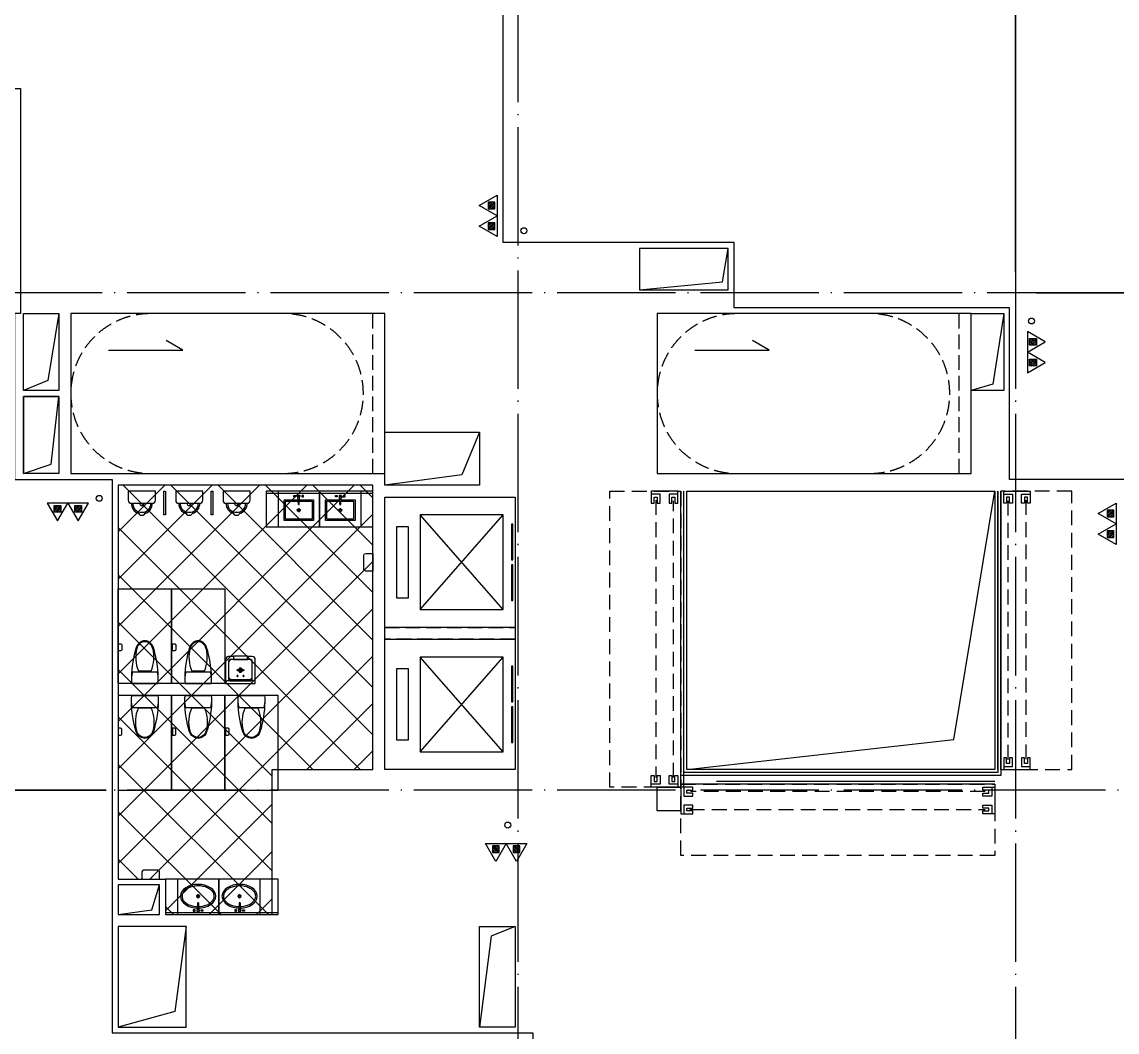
# Model space of a CAD drawing. Extents: x -292644 to 830497, y -12918 to 491457.
# Drawn here: x 120182 to 138672, y 131515 to 148577 of the extents above; entities that cross this region are included whole.
import ezdxf
from ezdxf.xclip import XClip

# ---------------------------------------------------------------- set-up
doc = ezdxf.new("R2010")
doc.units = 0
doc.header["$LTSCALE"] = 1000
doc.header["$MEASUREMENT"] = 0
for name, pattern in [('104-10 轴网$0$DOTE', [2.4200000000000004, 2, -0.2, 0.02, -0.2]), ('X-104 8#10#平面_t3$0$109-34 轴网$0$L1$0$$AUDIT_BAD_LTYPE1', [0]), ('X-104 8#10#平面_t3$0$CACHE', [0.375, 0.25, -0.125]), ('X-104 8#10#平面_t3$0$DASH', [0.35, 0.25, -0.1]), ('三跑梯-奇数F$0$DASH', [0.35, 0.25, -0.1])]:
    doc.linetypes.add(name, pattern=pattern)
doc.layers.get('0').update_dxf_attribs({"linetype": 'CONTINUOUS'})
for name, color, linetype in [('104-10 轴网$0$A_AXIS-轴线', 36, '104-10 轴网$0$DOTE'), ('X-104 8#10#平面_t3$0$A-E_栏杆', 232, 'CONTINUOUS'), ('X-104 8#10#平面_t3$0$A-E_楼梯', 171, 'CONTINUOUS'), ('X-104 8#10#平面_t3$0$A-E_电梯', 171, 'CONTINUOUS'), ('X-104 8#10#平面_t3$0$A-FC', 242, 'X-104 8#10#平面_t3$0$CACHE'), ('X-104 8#10#平面_t3$0$A-I_卫-洁具', 241, 'CONTINUOUS'), ('X-104 8#10#平面_t3$0$A-O_分水线', 127, 'CONTINUOUS'), ('X-104 8#10#平面_t3$0$A-SUR_看线', 231, 'CONTINUOUS'), ('X-104 8#10#平面_t3$0$A-TECH_结构', 21, 'CONTINUOUS'), ('X-104 8#10#平面_t3$0$水-消火栓', 41, 'CONTINUOUS')]:
    doc.layers.add(name, color=color, linetype=linetype)
doc.layers.add('X-104 8#10#平面_t3$0$000套内', color=226, linetype='CONTINUOUS', lineweight=30, plot=False)
doc.layers.add('X-104 8#10#平面_t3$0$04-不打印_辅助线', color=165, linetype='CONTINUOUS', plot=False)
doc.layers.add('三跑梯-奇数F$0$04-不打印_辅助线', color=165, linetype='CONTINUOUS', plot=False)
doc.layers.get('X-104 8#10#平面_t3$0$A-O_分水线').off()

# ---------------------------------------------------------------- blocks, each defined once
blk = doc.blocks.new('104-10 轴网')
at = {"layer": '104-10 轴网$0$A_AXIS-轴线', "linetype": '104-10 轴网$0$DOTE'}
for p, q in [((137229.5977508624, 40099.99999999987), (137229.5977508621, -6500.000000000186)), ((145629.5977508624, 40099.99999999987), (145629.5977508621, -6500.000000000186)), ((168929.5977508623, 25199.99999999987), (113929.5977508621, 25199.99999999982)), ((168929.5977508623, 16799.99999999987), (113929.5977508621, 16799.99999999982))]:
    blk.add_line(p, q, dxfattribs=at)
blk = doc.blocks.new('X-104 8#10#平面_t3$0$meae')
for p, q in [((-215.039999999979, 0), (-243.7679999999818, 0)), ((-210, 5.039999999979045), (-210, 32.76000000000931)), ((-176.7359999999753, 0), (-204.9599999999627, 0)), ((-99.54815868195146, 8), (21.68149024352897, 14.3899337600451)), ((-99.54815868195146, -7.999999999941792), (-99.54815868195146, 8)), ((21.68149024352897, -14.3899337601033), (21.68149024352897, 14.3899337600451)), ((-210, -32.25599999999395), (-210, -5.039999999979045)), ((-99.54815868195146, -8.000000000058208), (21.68149024352897, -14.3899337601033))]:
    blk.add_line(p, q)
at = {"const_width": 0.8399999999999999}
blk.add_lwpolyline([(-209.5800000000163, -0.1400000000139698, -0.9999999999999999), (-210.4199999999837, -0.1400000000139698, -0.9999999999999999)], format="xyb", close=True, dxfattribs=at)
for points in [[(17.19145484233741, 81.35012003820157), (40, 81.35012003820157), (39.99999999994179, 51.35012003820157), (17.1914548422792, 51.35012003820157)], [(21.68149024352897, 21.35012003820157), (40, 21.35012003820157), (40, -21.35012003820157), (21.68149024352897, -21.35012003820157)], [(17.19145484233741, -81.35012003820157), (40, -81.35012003820157), (39.99999999994179, -51.35012003820157), (17.1914548422792, -51.35012003820157)]]:
    blk.add_lwpolyline(points, close=True)
blk.add_circle((-210, 0), 25.2)
blk.add_ellipse((-210, 0), major_axis=(0, -296.8388870928175), ratio=0.6737661697857759)
at = {"color": 8}
blk.add_open_spline([(-210, -271.838887092832), (-201.6286662275088, -271.838887092832), (-193.2556980797672, -270.8834744876949), (-176.5567826171755, -267.0318226981908), (-168.2292954665609, -264.1331208487391), (-151.7464247078751, -256.3412992825033), (-143.592075161112, -251.4461166422116), (-127.6688291439204, -239.6628589069005), (-119.9016611408442, -232.7743547918508), (-105.0053654383519, -217.100718463771), (-97.87740360945463, -208.3160983382841), (-84.50442564953119, -189.0367220979533), (-78.25994529254967, -178.5426552897552), (-66.86596525227651, -156.1005802754662), (-61.71665413689334, -144.1531549534993), (-52.68240508378949, -119.1104159536771), (-48.79751711455174, -106.0155586157343), (-42.41598126577446, -79.01830609660828), (-39.91934085072717, -65.11628590768669), (-36.39207964838715, -36.86706837144447), (-35.3614577781409, -22.5202054088586), (-34.79793056182098, 6.244822261855006), (-35.26502483320655, 20.66266644134885), (-37.68259151588427, 49.19399507466005), (-39.63306519814068, 63.30715293157846), (-44.95700291811954, 90.86129060061648), (-48.33046480413759, 104.3019146881416), (-56.39392556494568, 130.1611448710319), (-61.0838973345235, 142.5793309712317), (-71.62818411248736, 166.0733063118532), (-77.48238030000357, 177.1485642623738), (-90.15903716551838, 197.6798496269621), (-96.98112566315103, 207.1352148510632), (-111.3602107425686, 224.2113378457143), (-118.9163064261083, 231.8314545630128), (-134.510733252624, 245.1036245926516), (-142.547481424408, 250.7556368449004), (-158.868371842138, 260.0530890176306), (-167.1509793659789, 263.6999722997425), (-183.7976203592261, 269.0257272459567), (-192.162095878215, 270.7072330619558), (-208.8995512870024, 272.153067119536), (-217.2755150526064, 271.9185741905239), (-234.0031495776493, 269.526916392555), (-242.3573442720808, 267.3679324407713), (-258.9526960913208, 261.0731867576833), (-267.1936322519905, 256.9349128940958), (-283.3781850557425, 246.65468100406), (-291.3201072766096, 240.5117016318836), (-306.6623222918133, 226.2813428560039), (-314.0611830068519, 218.1942343084957), (-328.0653621423407, 200.2301868745126), (-334.6699371464783, 190.353927289194), (-346.859358667396, 169.044026111078), (-352.4439172392595, 157.6110181525), (-362.4072642970132, 133.476927122334), (-366.7859668953461, 120.7763437553076), (-374.1964356524404, 94.43610308453208), (-377.2281845823745, 80.79684587812517), (-381.8495765395346, 52.93462008907227), (-383.4392193020904, 38.71199739631265), (-385.1273327118251, 10.0537408667733), (-385.225804392132, -4.381569712015335), (-383.9285565786413, -33.08909023553133), (-382.5328362500295, -47.36097819061251), (-378.2902226594742, -75.36972922243876), (-375.4433290168527, -89.10625087702647), (-368.3874579074909, -115.6863969620317), (-364.1784936326439, -128.529630749661), (-354.5335200406262, -152.9902308470919), (-349.097582319926, -164.6071133053629), (-337.1786070214584, -186.3198765731067), (-330.6958189697471, -196.415140855941), (-316.9037533847149, -214.843760280055), (-309.5951420506462, -223.1764269854757), (-294.4000191528467, -237.9131964488188), (-286.5148495539906, -244.3169298697612), (-270.41386736813, -255.1213227973203), (-262.1997869724291, -259.5227866767091), (-245.6385630253353, -266.3373192788567), (-237.2919559226721, -268.7527736420161), (-222.6272707111784, -271.2949484957498), (-216.3134306632564, -271.838887092832), (-210, -271.838887092832)], degree=3, knots=[0, 0, 0, 0, 0.1541728099079682, 0.1541728099079682, 0.3083456198159364, 0.3083456198159364, 0.4625184297239047, 0.4625184297239047, 0.6166912396318729, 0.6166912396318729, 0.7708640495398411, 0.7708640495398411, 0.9250368594478093, 0.9250368594478093, 1.079209669355778, 1.079209669355778, 1.233382479263746, 1.233382479263746, 1.387555289171714, 1.387555289171714, 1.541728099079682, 1.541728099079682, 1.69590090898765, 1.69590090898765, 1.850073718895619, 1.850073718895619, 2.004246528803587, 2.004246528803587, 2.158419338711555, 2.158419338711555, 2.312592148619523, 2.312592148619523, 2.466764958527492, 2.466764958527492, 2.62093776843546, 2.62093776843546, 2.775110578343428, 2.775110578343428, 2.929283388251396, 2.929283388251396, 3.083456198159364, 3.083456198159364, 3.237629008067333, 3.237629008067333, 3.391801817975301, 3.391801817975301, 3.545974627883269, 3.545974627883269, 3.700147437791237, 3.700147437791237, 3.854320247699206, 3.854320247699206, 4.008493057607174, 4.008493057607174, 4.162665867515142, 4.162665867515142, 4.31683867742311, 4.31683867742311, 4.471011487331078, 4.471011487331078, 4.625184297239047, 4.625184297239047, 4.779357107147015, 4.779357107147015, 4.933529917054983, 4.933529917054983, 5.087702726962951, 5.087702726962951, 5.24187553687092, 5.24187553687092, 5.396048346778888, 5.396048346778888, 5.550221156686856, 5.550221156686856, 5.704393966594824, 5.704393966594824, 5.858566776502792, 5.858566776502792, 6.012739586410761, 6.012739586410761, 6.166912396318729, 6.166912396318729, 6.283185307179586, 6.283185307179586, 6.283185307179586, 6.283185307179586], dxfattribs=at)
at = {"layer": 'X-104 8#10#平面_t3$0$04-不打印_辅助线'}
blk.add_lwpolyline([(-499.9999999998836, -349.9999999999418), (-499.9999999998836, 350.0000000000582), (100.0000000001164, 350.0000000000582), (100.0000000001164, -349.9999999999418)], close=True, dxfattribs=at)
blk = doc.blocks.new('X-104 8#10#平面_t3$0$A-toilet-F2$0$A-toilet-F3$0$$plan$00000388')
for p, q in [((-202.5, -209.53125), (-202.5, 209.53125)), ((0, -220.78125), (0, 220.78125)), ((-211.7636100000016, 107.6506163835302), (-211.7636100000016, -107.6506388835276))]:
    blk.add_line(p, q)
blk.add_lwpolyline([(-202.4999999999999, -209.5312499999999), (-151.5815775000015, -220.9312574999972), (-102.2263650000007, -226.3893074999992), (-50.17650749999908, -226.3893074999992), (8.526512829121202e-14, -220.7812499999999)])
for centre, radius, start, end in [((-70.50223739520334, -1596.893304158019), 1822.905267548176, 91.22236801686525, 107.2477400730136), ((-76.17188249999913, -236.25), 463.3354349999999, 97.73994600000086, 105.8219819999994), ((-76.17188249999913, -236.25), 463.3354349999999, 80.5376779999934, 97.73994600000086), ((-595.175017904075, 0), 128.7061108459815, 159.5476091936029, 200.4523908063857), ((-562.4982811024126, -12.18639293920603), 163.5812782416205, 107.2477400730136, 159.5476091936029), ((-580.3665348804823, -1.124999869261956e-05), 128.7061108459815, 136.8542646013629, 223.1457353986371), ((-555.5449209055997, -23.26485846064998), 162.7261878014058, 104.7785650587778, 136.8542646013629), ((-443.4417002224786, -448.2021481943076), 602.2018211347165, 67.37374387746667, 104.7785650587778), ((-562.4982811024126, 12.18639293920603), 163.5812782416205, 200.4523908063857, 252.7522599269864), ((-555.5449209055997, 23.26483596065259), 162.7261878014058, 223.1457353986371, 255.2214349412222), ((-70.50223739520334, 1596.893304158019), 1822.905267548176, 252.7522599269864, 268.7776319831348), ((-443.4417002224786, 448.2021256943101), 602.2018211347165, 255.2214349412222, 292.6262561225334)]:
    blk.add_arc(centre, radius, start, end)
blk = doc.blocks.new('X-104 8#10#平面_t3$0$hgfasg')
at = {"layer": 'X-104 8#10#平面_t3$0$04-不打印_辅助线'}
blk.add_lwpolyline([(-450, 1599.999999999709), (450, 1599.999999999651), (450, -3.492459654808044e-10), (-450, -2.91038304567337e-10)], close=True, dxfattribs=at)
at = {"rotation": 270}
blk.add_blockref('X-104 8#10#平面_t3$0$A-toilet-F2$0$A-toilet-F3$0$$plan$00000388', (0, 0), dxfattribs=at)
blk = doc.blocks.new('X-104 8#10#平面_t3$0$hgfd')
at = {"color": 8}
for p, q in [((-38.49999971458601, 228.000000048185), (38.50000028541399, 227.9999999518077)), ((3.335953806526959e-07, 266.5000000000036), (2.372253220528364e-07, 189.5000000000036))]:
    blk.add_line(p, q, dxfattribs=at)
for points in [[(250, -3.504792402964085e-07), (-249.9999999999927, 3.504792402964085e-07), (-249.9999994917889, 406.0000003504792, -0.4142135623732199), (-199.9999994292011, 456.0000002878987), (-119.9999994292084, 456.0000001877597), (-119.9999994166865, 466.000000187767), (120.0000005833208, 465.9999998122548), (120.0000005708062, 455.9999998122548), (200.000000570777, 455.9999997121158, -0.414213562372991), (250.0000005081893, 405.9999996495353)], [(175.000000062566, 49.99999974339516), (-174.9999999374049, 50.00000025659756, -0.4142135623730927), (-199.9999999061183, 75.00000028789145), (-199.9999995230974, 381.0000002878987, -0.414213562373095), (-174.9999994917962, 406.0000002565976), (175.0000005082111, 405.9999997434024, -0.4142135623731322), (200.0000004769245, 380.9999997121085), (200.0000000938744, 74.99999971210127, -0.4142135623730573)], [(250, -3.504792402964085e-07), (-249.9999999999927, 3.504792402964085e-07), (-249.9999999686988, 25.00000035048652, -0.4142135623730971), (-224.9999999373977, 50.00000031918535), (225.0000000625878, 49.99999968082193, -0.4142135623730932), (250.0000000313012, 24.99999964952804)]]:
    blk.add_lwpolyline(points, format="xyb", close=True)
blk.add_lwpolyline([(120.0000005708062, 455.9999998122548), (200.000000570777, 455.9999997121158, -0.414213562373095), (250.0000005081893, 405.9999996495353), (250, -3.504792402964085e-07), (-249.9999999999927, 3.504792402964085e-07), (-249.9999994917889, 406.0000003504792, -0.4142135623730929), (-199.9999994292011, 456.0000002878987), (-119.9999994292084, 456.0000001877597)], format="xyb")
blk.add_lwpolyline([(150.0000000876389, 69.99999977469633), (-149.9999999123756, 70.00000022531094, -0.4142135623730976), (-199.9999998497879, 120.0000002878915), (-199.9999995543913, 356.0000002878842, -0.414213562373095), (-149.9999994918035, 406.0000002253037), (150.0000005081965, 405.9999997746963, -0.414213562373095), (200.0000004456087, 355.9999997121085), (200.0000001502194, 119.9999997121231, -0.4142135623731096)], format="xyb", close=True, dxfattribs=at)
blk.add_lwpolyline([(120.0000005082184, 405.9999998122476), (-119.9999994917889, 406.0000001877524), (-119.9999994166865, 466.000000187767), (120.0000005833208, 465.9999998122548)], close=True)
for centre, radius in [((-49.99999971457146, 228.0000000625914), 10), ((2.854139893315732e-07, 228.0000000000036), 35), ((50.00000028542127, 227.9999999374159), 10), ((-49.99999983975431, 128.0000000625841), 10), ((50.00000016025297, 127.9999999374159), 10)]:
    blk.add_circle(centre, radius)
blk.add_circle((2.854139893315732e-07, 228.0000000000036), 25, dxfattribs=at)
blk = doc.blocks.new('X-104 8#10#平面_t3$0$卫生间')
at = {"layer": 'X-104 8#10#平面_t3$0$A-I_卫-洁具', "ltscale": 0.1}
blk.add_lwpolyline([(29249.99997658384, 18300.0000078821), (31149.99997658456, 18300.00000788411), (31149.99997658456, 18900.00000788411), (29249.99997658384, 18900.0000078821)], close=True, dxfattribs=at)
blk.add_lwpolyline([(29249.9999765839, 18900.00000788417), (29249.9999765839, 18870.00000788417), (31149.99997652085, 18870.00000788397), (31149.99997652428, 18900.00000788411)], dxfattribs=at)
for points in [[(31549.99997658755, 18300.00000787908), (31249.99997658755, 18300.00000787908), (31249.99997658755, 18180.00000787896, 0.414213562373095), (31279.99997658755, 18150.00000787896), (31519.99997658755, 18150.00000787896, 0.414213562373095), (31549.99997658755, 18180.00000787896)], [(27649.9999765533, 12800.00000788734), (27649.9999765533, 13100.00000788734), (27769.99997655342, 13100.00000788734, -0.414213562373095), (27799.99997655342, 13070.00000788734), (27799.99997655342, 12830.00000788734, -0.414213562373095), (27769.99997655342, 12800.00000788734)]]:
    blk.add_lwpolyline(points, format="xyb", close=True, dxfattribs=at)
at = {"layer": 'X-104 8#10#平面_t3$0$A-I_卫-洁具'}
for points in [[(30074.99997657166, 15851.95678070415), (30074.99997657168, 15771.95678070415, 0.4142135623730523), (30094.99997657168, 15751.95678070415), (30134.99997657171, 15751.95678070415), (30134.99997657169, 15871.95678070415), (30094.99997657166, 15871.95678070415, 0.4142135623731306)], [(30974.99997657155, 15851.95678070412), (30974.99997657156, 15771.95678070412, 0.4142135623730523), (30994.99997657156, 15751.95678070412), (31034.99997657159, 15751.95678070412), (31034.99997657158, 15871.95678070412), (30994.99997657155, 15871.95678070412, 0.4142135623731306)], [(31889.99997657165, 15851.95678070426), (31889.99997657166, 15771.95678070426, 0.4142135623730523), (31909.99997657166, 15751.95678070426), (31949.99997657169, 15751.95678070426), (31949.99997657168, 15871.95678070426), (31909.99997657165, 15871.95678070426, 0.4142135623731306)], [(30974.99997657155, 14348.04323506608), (30974.99997657156, 14428.04323506608, -0.4142135623730523), (30994.99997657156, 14448.04323506608), (31034.99997657159, 14448.04323506608), (31034.99997657158, 14328.04323506608), (30994.99997657155, 14328.04323506608, -0.4142135623731306)], [(31889.99997657163, 14348.04323506594), (31889.99997657166, 14428.04323506594, -0.4142135623730523), (31909.99997657166, 14448.04323506594), (31949.99997657169, 14448.04323506594), (31949.99997657166, 14328.04323506594), (31909.99997657163, 14328.04323506594, -0.4142135623731306)]]:
    blk.add_lwpolyline(points, format="xyb", close=True, dxfattribs=at)
at = {"layer": 'X-104 8#10#平面_t3$0$A-I_卫-洁具', "ltscale": 0.1, "xscale": -1}
for name, p, rotation in [('X-104 8#10#平面_t3$0$meae', (29899.9999765845, 18800.00000788434), 270), ('X-104 8#10#平面_t3$0$meae', (30599.9999765845, 18800.00000788411), 270), ('X-104 8#10#平面_t3$0$hgfd', (29884.99997657168, 15000.00000755693), 180)]:
    blk.add_blockref(name, p, dxfattribs=dict(at, rotation=rotation))
for p in [(29699.99997657168, 15200.000007897), (30599.99997657168, 15200.00000788565), (31499.99997657168, 15200.00000788539)]:
    blk.add_blockref('X-104 8#10#平面_t3$0$hgfasg', p, dxfattribs=at)
at = {"layer": 'X-104 8#10#平面_t3$0$A-I_卫-洁具', "ltscale": 0.1, "rotation": 180}
for p in [(30599.99997657168, 15000.00000789596), (31499.99997657168, 15000.00000788481)]:
    blk.add_blockref('X-104 8#10#平面_t3$0$hgfasg', p, dxfattribs=at)
blk = doc.blocks.new('X-104 8#10#平面_t3$0$dfsdgf')
at = {"layer": 'X-104 8#10#平面_t3$0$A-E_栏杆'}
for points in [[(249.9999999999673, -5049.999978165768), (249.9999999969223, -250.0000139501353), (5649.99999998985, -250.0000279002707), (5649.999999992895, -5049.999992115903)], [(299.9999999999673, -5049.999978165768), (299.9999999969514, -300.0000139501353), (5599.99999998985, -300.0000279002707), (5599.999999992895, -5049.999992115903)]]:
    blk.add_lwpolyline(points, dxfattribs=at)
blk = doc.blocks.new('三跑梯-奇数F')
at = {"color": 8, "linetype": '三跑梯-奇数F$0$DASH'}
for centre, start, end in [((1350.000000000002, 3950.000000000022), 0, 180), ((1350.14815628293, 1710.000000000051), 180, 0)]:
    blk.add_arc(centre, 1350.000000000002, start, end, dxfattribs=at)
at = {"layer": '三跑梯-奇数F$0$04-不打印_辅助线', "linetype": '三跑梯-奇数F$0$DASH'}
blk.add_line((3.637978807091713e-12, 199.9999999999982), (2700.000000000004, 199.9999999999982), dxfattribs=at)
at = {"layer": '三跑梯-奇数F$0$04-不打印_辅助线'}
blk.add_lwpolyline([(2700.000000000002, 5299.999999999999), (1.818989403545856e-12, 5299.999999999999), (1.818989403545856e-12, -9.094947017729282e-13), (2700.000000000002, -1.818989403545856e-12)], close=True, dxfattribs=at)
blk.add_lwpolyline([(2080.148156277954, 4661.834401277643), (2080.148156277895, 3410.000000000371), (2245.772232771751, 3690.000000000371)], dxfattribs=at)
blk = doc.blocks.new('X-104 8#10#平面_t3$0$fdhggh')
at = {"layer": 'X-104 8#10#平面_t3$0$04-不打印_辅助线', "linetype": 'X-104 8#10#平面_t3$0$109-34 轴网$0$L1$0$$AUDIT_BAD_LTYPE1'}
h = blk.add_hatch(dxfattribs=at)
h.set_pattern_fill('多孔材料', color=256, scale=200)
h.set_pattern_definition([(45, (-111356.9507218327, 118800.0000000005), (-400.0004066222933, 400.0004066222933), []), (135, (-111356.9507218327, 118800.0000000005), (-400.0004066222933, -400.0004066222933), [])])
h.paths.add_polyline_path([(14350.00002345038, 140749.9983616374), (10050.00002342847, 140749.9983616374), (10050.0000234285, 134099.9983616375), (10850.00002341266, 134099.9983616375), (10850.00002341272, 133499.9983616325), (12650.00002341619, 133499.9983616323), (12650.00002341621, 135949.9983834741), (14350.0000234468, 135949.9983834712)])
blk.add_lwpolyline([(14350.00002345038, 140749.9983616374), (10050.00002342847, 140749.9983616374), (10050.0000234285, 134099.9983616375), (10850.00002341266, 134099.9983616375), (10850.00002341272, 133499.9983616325), (12650.00002341619, 133499.9983616323), (12650.00002341621, 135949.9983834741), (14350.0000234468, 135949.9983834712), (14350.00002345035, 140749.9983616375)], close=True, dxfattribs=at)
at = {"layer": 'X-104 8#10#平面_t3$0$A-TECH_结构', "linetype": 'X-104 8#10#平面_t3$0$109-34 轴网$0$L1$0$$AUDIT_BAD_LTYPE1'}
blk.add_lwpolyline([(19650.00000000832, 140649.9999921159), (24850.00000000268, 140649.9999921159), (24850.00000000268, 135950.0000139501), (19650.00000000832, 135950.0000139501)], close=True, dxfattribs=at)
blk = doc.blocks.new('A-电梯2222')
for p, q in [((-599.9999999888532, 1800.000000028485), (-599.9999999888532, 2000.000000028485)), ((-599.9999999888532, 2000.000000028485), (599.999999990192, 2000.000000027969)), ((599.999999990192, 2000.000000027969), (599.999999990192, 1800.000000028027)), ((599.999999990192, 1800.000000028027), (-599.9999999888532, 1800.000000028485)), ((-800.0000000021246, 200.0000000191649), (-800.0000000016589, 1600.000000013759)), ((-800.0000000016589, 1600.000000013759), (800.0000000027649, 1600.000000013068)), ((800.0000000027649, 1600.000000013068), (-800.0000000021246, 200.0000000191649)), ((800.0000000021828, 200.0000000184664), (-800.0000000016589, 1600.000000013759)), ((800.0000000027649, 1600.000000013068), (800.0000000021828, 200.0000000184664)), ((800.0000000021828, 200.0000000184664), (-800.0000000021246, 200.0000000191649))]:
    blk.add_line(p, q)
for points in [[(-1100, 0), (1100, 0), (1100, 2200.000000000007), (-1100, 2200.000000000007)], [(-643.3333333326736, 38.08112883746799), (-643.3333333326736, 58.97966308711329), (-43.33333333267365, 58.97966308711329), (-43.33333333267365, 38.08112883746799)], [(43.33333333273185, 38.0811288371915), (43.33333333273185, 58.97966308683681), (643.3333333327319, 58.97966308683681), (643.3333333327319, 38.0811288371915)]]:
    blk.add_lwpolyline(points, close=True)
blk = doc.blocks.new('X-104 8#10#平面_t3$0$jhat')
for p, q in [((-395, -250.0000000000582), (-395, 249.9999999999418)), ((-395, 249.9999999999418), (-44.99999999994179, 249.9999999999418)), ((-44.99999999994179, 249.9999999999418), (-44.99999999994179, 11.73657725605881)), ((-219.9999999999418, 32.25599999987753), (-219.9999999999418, 5.03999999986263)), ((-124.8214514199644, 8.000000000058208), (11.68149024352897, 14.3899337601033)), ((-124.8214514199644, 7.999999999941792), (-124.8214514199644, -8.000000000058208)), ((11.68149024352897, 14.3899337601033), (11.68149024352897, -14.3899337601033)), ((-225.0399999999208, -1.164153218269348e-10), (-253.7679999999236, -1.164153218269348e-10)), ((-219.9999999999418, -5.040000000095461), (-219.9999999999418, -32.76000000012573)), ((-186.7359999999171, -1.164153218269348e-10), (-214.9599999999045, -1.164153218269348e-10)), ((-124.8214514199644, -8.000000000058208), (11.68149024352897, -14.3899337601033)), ((-44.99999999994179, -12.38077738613356), (-44.99999999994179, -250.0000000000582)), ((-44.99999999994179, -250.0000000000582), (-395, -250.0000000000582))]:
    blk.add_line(p, q)
at = {"color": 8}
blk.add_lwpolyline([(-69.99999999994179, -11.06304409715813), (-69.99999999994179, -225.0000000000582), (-370, -225.0000000000582), (-370, 224.9999999999418), (-69.99999999994179, 224.9999999999418), (-69.99999999994179, 10.56628493819153)], dxfattribs=at)
at = {"ltscale": 1000, "const_width": 0.8399999999999999}
blk.add_lwpolyline([(-219.5799999999581, 0.1399999998975545, 0.9999999999999999), (-220.4199999999255, 0.1399999998975545, 0.9999999999999999)], format="xyb", close=True, dxfattribs=at)
for points in [[(7.191454842337407, 81.35012003820157), (30, 81.35012003820157), (30, 51.35012003820157), (7.191454842337407, 51.35012003820157)], [(11.68149024352897, -21.35012003820157), (30, -21.35012003820157), (30, 21.35012003820157), (11.68149024352897, 21.35012003820157)], [(7.191454842337407, -81.35012003820157), (30, -81.35012003820157), (30, -51.35012003820157), (7.191454842337407, -51.35012003820157)]]:
    blk.add_lwpolyline(points, close=True)
blk.add_circle((-219.9999999999418, -1.164153218269348e-10), 25.2)
at = {"layer": 'X-104 8#10#平面_t3$0$04-不打印_辅助线'}
blk.add_lwpolyline([(100.0000000001164, -350), (100.0000000000582, 350), (-499.9999999999418, 350), (-499.9999999998836, -350)], close=True, dxfattribs=at)
blk = doc.blocks.new('X-104 8#10#平面_t3$0$A-toilet-F2$0$A-toilet-F3$0$xb')
for p, q in [((177.7999999998137, 203.2000000000698), (-177.7999999993481, 203.1999999994878)), ((-228.5999999991618, 152.3999999994412), (-228.6000000010245, 9.313225746154785e-10)), ((-228.6000000010245, 9.313225746154785e-10), (228.6000000010245, -9.313225746154785e-10)), ((228.6000000010245, -9.313225746154785e-10), (228.6000000005588, 152.3999999997905))]:
    blk.add_line(p, q)
for centre, radius, start, end in [((-6.349999998696148, 209.549999998766), 171.56755229355, 106.6068803142738, 182.1210963969083), ((9.313225746154785e-10, 342.8999999993248), 63.50000000000001, 1.07073087239469, 178.9292691276053), ((6.350000001490116, 209.549999998766), 171.56755229355, 357.8789036030917, 73.39311968572625), ((-177.7999999993481, 152.3999999992084), 50.8, 90, 180), ((-6.349999998696148, 209.549999998766), 146.16755229355, 87.87890362284142, 182.1210963969083), ((1.396983861923218e-09, 203.1999999987893), 38.1, 0, 180), ((6.350000001490116, 209.549999998766), 146.16755229355, 357.8789036030917, 92.12109637715858), ((177.8000000002794, 152.3999999997905), 50.8, 0, 90)]:
    blk.add_arc(centre, radius, start, end)
blk = doc.blocks.new('X-104 8#10#平面_t3$0$8#核心筒')
at = {"layer": 'X-104 8#10#平面_t3$0$A-I_卫-洁具', "ltscale": 0.1}
for points in [[(10819.99873398323, 21849.99836163709), (10849.99873398323, 21849.99836163709), (10849.99873398323, 21449.99836163709), (10819.99873398323, 21449.99836163709)], [(11619.99873398323, 21849.99836163709), (11649.99873398323, 21849.99836163709), (11649.99873398323, 21449.99836163709), (11619.99873398323, 21449.99836163709)], [(14350.0000234468, 21849.99836163723), (12550.0000234468, 21849.99836163723), (12550.0000234468, 21249.99836163723), (14350.0000234468, 21249.99836163723)]]:
    blk.add_lwpolyline(points, close=True, dxfattribs=at)
blk.add_lwpolyline([(12550.0000234468, 21849.99836163723), (12550.0000234468, 21819.99836163723), (14350.00002344692, 21819.99836163712), (14350.00002345035, 21849.99836163729)], dxfattribs=at)
at = {"layer": 'X-104 8#10#平面_t3$0$A-TECH_结构', "linetype": 'X-104 8#10#平面_t3$0$DASH'}
blk.add_lwpolyline([(14550.00002344679, 19549.99838346642), (16750.00002344628, 19549.99838346642), (16750.00002344628, 19349.99836162853), (14550.00002344679, 19349.99836162853)], close=True, dxfattribs=at)
at = {"layer": 'X-104 8#10#平面_t3$0$A-E_电梯', "xscale": -1, "rotation": 90}
for p in [(16750.0000234468, 20649.99838346642), (16750.0000234468, 18249.99838346642)]:
    blk.add_blockref('A-电梯2222', p, dxfattribs=at)
at = {"layer": 'X-104 8#10#平面_t3$0$A-I_卫-洁具', "ltscale": 0.1}
for name, p, rotation in [('X-104 8#10#平面_t3$0$A-toilet-F2$0$A-toilet-F3$0$xb', (10450.00002342847, 21849.99836163712), 180), ('X-104 8#10#平面_t3$0$A-toilet-F2$0$A-toilet-F3$0$xb', (11250.00002342847, 21849.99836163712), 180), ('X-104 8#10#平面_t3$0$A-toilet-F2$0$A-toilet-F3$0$xb', (12050.00002342847, 21849.99836163712), 180), ('X-104 8#10#平面_t3$0$jhat', (13100.0000234468, 21749.99836163723), 90), ('X-104 8#10#平面_t3$0$jhat', (13800.0000234468, 21749.99836163723), 90)]:
    blk.add_blockref(name, p, dxfattribs=dict(at, rotation=rotation))
blk = doc.blocks.new('X-104 8#10#平面_t3$0$fdsgdfh')
at = {"layer": 'X-104 8#10#平面_t3$0$A-TECH_结构', "linetype": 'X-104 8#10#平面_t3$0$109-34 轴网$0$L1$0$$AUDIT_BAD_LTYPE1'}
for points in [[(18850.00000000291, 25249.99999999994), (20253.73374423392, 25389.46087554155), (20350.00000000176, 25949.99836163723)], [(8450.006772121327, 23450.00106368423), (8450.006772121327, 22149.99999212002), (8921.005071387859, 22309.13151894271), (9050.00674062816, 23450.00099037576), (8450.006772121327, 23450.00099037576)], [(16150.00002344656, 22849.99999211542), (15853.91086440366, 22126.21603221793), (14550.00002344651, 21949.99999211269)], [(16750.00000000237, 14499.99836163232), (16349.02608525718, 14334.72744898006), (16149.99999999524, 12799.99836202263)]]:
    blk.add_lwpolyline(points, dxfattribs=at)
for points in [[(20350.00000000176, 25949.99836163723), (18850.00000000339, 25949.99836163723), (18850.00000000288, 25249.99999999994), (20350.0000000013, 25249.99999999994)], [(8450.000026823487, 24849.99997205439), (9050.000041363295, 24849.99997205439), (9050.000041363295, 23550.00099037652), (8450.000026823487, 23550.00099037652)], [(8450.006772121327, 23450.00106368423), (9050.000045112247, 23450.00106368423), (9050.000045112247, 22149.99999212078), (8450.006772121327, 22149.99999212078)], [(14550.00002344657, 22849.99999211542), (16150.00002344656, 22849.99999211542), (16150.00002344656, 21949.99999211269), (14550.00002344657, 21949.99999211269)], [(10750.0000234124, 15199.99999212098), (10050.00002342812, 15199.99999212098), (10050.00002342812, 14699.99999211595), (10750.0000234124, 14699.99999211595)], [(11199.99999999686, 14499.99999211586), (10050.00002342826, 14499.99999211586), (10050.00002342826, 12799.99999250611), (11199.99999999686, 12799.99999250611)], [(16149.99999999524, 14499.99836163234), (16750.00000000237, 14499.99836163232), (16750.00000000237, 12799.9983620226), (16149.99999999524, 12799.99836202263)]]:
    blk.add_lwpolyline(points, close=True, dxfattribs=at)
at = {"layer": 'X-104 8#10#平面_t3$0$A-TECH_结构'}
for points in [[(8450.000072856463, 23550.000963775), (8450.000026823487, 24849.99997205439), (9050.000045371824, 24850.000040969), (8862.080341181427, 23718.58417392988)], [(24449.99990949356, 23549.99995995202), (24449.99995292602, 24849.99994988367), (24999.99999660569, 24849.99997068744), (24818.80254176581, 23659.58259681691)], [(24449.99993120979, 24849.9999638038), (24999.9999999967, 24849.999988519), (24999.9999999967, 23550.00006035736), (24449.99993120979, 23550.00003564221)]]:
    blk.add_lwpolyline(points, close=True, dxfattribs=at)
for points in [[(10050.00002342812, 14699.99999211595), (10619.39593914832, 14782.85818737998), (10750.0000234124, 15199.99999212098)], [(11199.99999999703, 14499.99999211586), (11005.12674833491, 13061.95794338497), (10050.00002342826, 12799.99999250611)]]:
    blk.add_lwpolyline(points, dxfattribs=at)
blk = doc.blocks.new('*U4522')
at = {"layer": 'X-104 8#10#平面_t3$0$A-E_栏杆'}
for points in [[(-5299.999999989996, 50), (0, 50)], [(-5299.999999989996, 0), (-599.9999999950014, 0)]]:
    blk.add_lwpolyline(points, dxfattribs=at)
at = {"layer": 'X-104 8#10#平面_t3$0$A-FC'}
for p, q in [((-150.1205822191259, 475.0000000123109), (-5135.222420518556, 474.9995015044406)), ((-5135.222420518556, 173.9195319662686), (-164.7775794651534, 173.9200283635582))]:
    blk.add_line(p, q, dxfattribs=at)
blk.add_lwpolyline([(0, 50), (-5299.999999990636, 50), (-5299.999999990636, 1250.000000000786), (0, 1250.000000000786)], close=True, dxfattribs=at)
at = {"layer": 'X-104 8#10#平面_t3$0$A-FC', "ltscale": 1000}
for points in [[(-5249.999999982399, 100.0000000116124), (-5249.999999984029, 250.0000000111468), (-5099.999999984262, 250.0000000130094), (-5099.999999983331, 200.0000000130094), (-5199.999999983331, 200.0000000111468), (-5199.999999982865, 150.0000000120781), (-5099.999999983098, 150.0000000130094), (-5099.999999982399, 100.0000000130094), (-5299.999999983796, 100.0000000041618), (-5299.999999987464, 550.0000000041618), (-5099.999999985193, 550.0000000130094), (-5099.999999984728, 500.0000000130094), (-5199.999999984728, 500.0000000120781), (-5199.999999983796, 450.0000000116124), (-5099.999999984029, 450.0000000125438), (-5099.999999984029, 400.0000000130094), (-5249.999999983796, 400.0000000111468), (-5249.999999985193, 550.0000000116124)], [(-50.00000000130967, 100.0000000071886), (-49.99999999967986, 250.000000006723), (-199.999999999447, 250.0000000085856), (-200.0000000003783, 200.0000000085856), (-100.0000000003783, 200.000000006723), (-100.000000000844, 150.0000000076543), (-200.0000000006112, 150.0000000085856), (-200.0000000013097, 100.0000000085856), (8.731149137020111e-11, 99.99999999973807), (3.754394128918648e-09, 549.9999999997381), (-199.9999999985157, 550.0000000085856), (-199.9999999989814, 500.0000000085856), (-99.99999999898137, 500.0000000076543), (-99.99999999991269, 450.0000000071886), (-199.9999999996799, 450.00000000812), (-199.9999999996799, 400.0000000085856), (-49.99999999991269, 400.000000006723), (-49.9999999985157, 550.0000000071886)]]:
    blk.add_lwpolyline(points, dxfattribs=at)
blk = doc.blocks.new('*U4523')
at = {"layer": 'X-104 8#10#平面_t3$0$A-E_栏杆'}
for points in [[(-4999.999979327851, 50), (0, 50)], [(-4999.999979327851, 0), (-299.999979332857, 0)]]:
    blk.add_lwpolyline(points, dxfattribs=at)
at = {"layer": 'X-104 8#10#平面_t3$0$A-FC'}
for p, q in [((-150.1205822191259, 475.0000000123109), (-4835.222399856411, 474.9995015044406)), ((-4835.222399856411, 173.9195319662686), (-164.7775794651534, 173.9200283635582))]:
    blk.add_line(p, q, dxfattribs=at)
blk.add_lwpolyline([(0, 50), (-4999.999979328491, 50), (-4999.999979328491, 1250.000000000786), (0, 1250.000000000786)], close=True, dxfattribs=at)
at = {"layer": 'X-104 8#10#平面_t3$0$A-FC', "ltscale": 1000}
for points in [[(-4949.999979320255, 100.0000000116124), (-4949.999979321885, 250.0000000111468), (-4799.999979322118, 250.0000000130094), (-4799.999979321186, 200.0000000130094), (-4899.999979321186, 200.0000000111468), (-4899.999979320721, 150.0000000120781), (-4799.999979320954, 150.0000000130094), (-4799.999979320255, 100.0000000130094), (-4999.999979321652, 100.0000000041618), (-4999.999979325319, 550.0000000041618), (-4799.999979323049, 550.0000000130094), (-4799.999979322583, 500.0000000130094), (-4899.999979322583, 500.0000000120781), (-4899.999979321652, 450.0000000116124), (-4799.999979321885, 450.0000000125438), (-4799.999979321885, 400.0000000130094), (-4949.999979321652, 400.0000000111468), (-4949.999979323049, 550.0000000116124)], [(-50.00000000130967, 100.0000000071886), (-49.99999999967986, 250.000000006723), (-199.999999999447, 250.0000000085856), (-200.0000000003783, 200.0000000085856), (-100.0000000003783, 200.000000006723), (-100.000000000844, 150.0000000076543), (-200.0000000006112, 150.0000000085856), (-200.0000000013097, 100.0000000085856), (8.731149137020111e-11, 99.99999999973807), (3.754394128918648e-09, 549.9999999997381), (-199.9999999985157, 550.0000000085856), (-199.9999999989814, 500.0000000085856), (-99.99999999898137, 500.0000000076543), (-99.99999999991269, 450.0000000071886), (-199.9999999996799, 450.00000000812), (-199.9999999996799, 400.0000000085856), (-49.99999999991269, 400.000000006723), (-49.9999999985157, 550.0000000071886)]]:
    blk.add_lwpolyline(points, dxfattribs=at)
blk = doc.blocks.new('*U4524')
at = {"layer": 'X-104 8#10#平面_t3$0$A-E_栏杆'}
for points in [[(-4699.998361631831, 50), (0, 50)], [(-4699.998361631831, 0), (0.001638363162783207, 0)]]:
    blk.add_lwpolyline(points, dxfattribs=at)
at = {"layer": 'X-104 8#10#平面_t3$0$A-FC'}
for p, q in [((-150.1205822191259, 475.0000000123109), (-4535.220782160392, 474.9995015044406)), ((-4535.220782160392, 173.9195319662686), (-164.7775794651534, 173.9200283635582))]:
    blk.add_line(p, q, dxfattribs=at)
blk.add_lwpolyline([(0, 50), (-4699.998361632472, 50), (-4699.998361632472, 1250.000000000786), (0, 1250.000000000786)], close=True, dxfattribs=at)
at = {"layer": 'X-104 8#10#平面_t3$0$A-FC', "ltscale": 1000}
for points in [[(-4649.998361624235, 100.0000000116124), (-4649.998361625865, 250.0000000111468), (-4499.998361626098, 250.0000000130094), (-4499.998361625167, 200.0000000130094), (-4599.998361625167, 200.0000000111468), (-4599.998361624701, 150.0000000120781), (-4499.998361624934, 150.0000000130094), (-4499.998361624235, 100.0000000130094), (-4699.998361625632, 100.0000000041618), (-4699.998361629299, 550.0000000041618), (-4499.998361627029, 550.0000000130094), (-4499.998361626564, 500.0000000130094), (-4599.998361626564, 500.0000000120781), (-4599.998361625632, 450.0000000116124), (-4499.998361625865, 450.0000000125438), (-4499.998361625865, 400.0000000130094), (-4649.998361625632, 400.0000000111468), (-4649.998361627029, 550.0000000116124)], [(-50.00000000130967, 100.0000000071886), (-49.99999999967986, 250.000000006723), (-199.999999999447, 250.0000000085856), (-200.0000000003783, 200.0000000085856), (-100.0000000003783, 200.000000006723), (-100.000000000844, 150.0000000076543), (-200.0000000006112, 150.0000000085856), (-200.0000000013097, 100.0000000085856), (8.731149137020111e-11, 99.99999999973807), (3.754394128918648e-09, 549.9999999997381), (-199.9999999985157, 550.0000000085856), (-199.9999999989814, 500.0000000085856), (-99.99999999898137, 500.0000000076543), (-99.99999999991269, 450.0000000071886), (-199.9999999996799, 450.00000000812), (-199.9999999996799, 400.0000000085856), (-49.99999999991269, 400.000000006723), (-49.9999999985157, 550.0000000071886)]]:
    blk.add_lwpolyline(points, dxfattribs=at)
blk = doc.blocks.new('X-104 8#10#平面_t3$0$dsrr')
at = {"layer": 'X-104 8#10#平面_t3$0$A-TECH_结构', "color": 2, "linetype": 'X-104 8#10#平面_t3$0$109-34 轴网$0$L1$0$$AUDIT_BAD_LTYPE1'}
blk.add_lwpolyline([(-6049.999999991735, 50.00002764243982), (-5649.999999991735, 50.00002764243982), (-5649.999999991735, -349.9999863076664), (-6049.999999991735, -349.9999863076664)], close=True, dxfattribs=at)
at = {"linetype": 'X-104 8#10#平面_t3$0$109-34 轴网$0$L1$0$$AUDIT_BAD_LTYPE1'}
for name, p, rotation in [('*U4523', (-5599.999999993452, 5050.00000697092), 90), ('*U4522', (-5649.999999990396, 150.0000276421779), 179.9999999999999)]:
    blk.add_blockref(name, p, dxfattribs=dict(at, rotation=rotation))
at = {"linetype": 'X-104 8#10#平面_t3$0$109-34 轴网$0$L1$0$$AUDIT_BAD_LTYPE1', "xscale": -1, "rotation": 270}
blk.add_blockref('*U4524', (-299.9999999975262, 5049.998361632315), dxfattribs=at)
blk = doc.blocks.new('X-104 8#10#平面_t3$0$$TWTSYS$00000546')
h = blk.add_hatch()
h.set_pattern_fill('ANSI31', color=256, scale=200, style=0)
h.set_pattern_definition([(45, (-38543.80223862439, -6670.830405693208), (-17.67766952966369, 17.67766952966369), [])])
h.paths.add_polyline_path([(-64.92232553117356, 173.7449990885525), (64.922325531159, 173.7449990885525), (64.922325531159, 43.90034802621994), (-64.92232553117356, 43.90034802621994)])
for points in [[(0, 343.6163707387423), (-198.3870041439732, 0), (198.3870041439732, 0)], [(-64.92232553117356, 173.7449990885525), (64.922325531159, 173.7449990885525), (64.922325531159, 43.90034802621994), (-64.92232553117356, 43.90034802621994)]]:
    blk.add_lwpolyline(points, close=True)
blk = doc.blocks.new('X-104 8#10#平面_t3$0$A$C46662BA1')
at = {"layer": 'X-104 8#10#平面_t3$0$水-消火栓'}
for centre in [(128656.9507218324, 145049.9983616365), (137226.8670968972, 143525.7217081616), (121486.9507452612, 140530.0225780858), (128384.2816785443, 135011.9754388873)]:
    blk.add_circle(centre, 50, dxfattribs=at)
at = {"layer": 'X-104 8#10#平面_t3$0$水-消火栓', "yscale": 0.88, "zscale": 0.88}
for p, xscale, rotation in [((128206.9507218832, 145474.5789252834), -0.88, 90), ((128206.9507218832, 145125.4177979899), -0.88, 90), ((137156.9507218289, 143174.5805636459), 0.88, 270), ((137156.9507218289, 142825.4194363524), 0.88, 270), ((120782.3701706287, 140449.9999781703), 0.88, 179.9999999999992), ((121131.5312979222, 140449.9999781703), 0.88, 179.9999999999992), ((138656.9507218674, 140274.5805418164), -0.88, 90), ((138656.9507218674, 139925.4194145229), -0.88, 90), ((128182.3701816001, 134699.9983616293), -0.88, 179.9999999999999), ((128531.5313088936, 134699.9983616293), -0.88, 179.9999999999999)]:
    blk.add_blockref('X-104 8#10#平面_t3$0$$TWTSYS$00000546', p, dxfattribs=dict(at, xscale=xscale, rotation=rotation))
blk = doc.blocks.new('X-104 8#10#平面_t3')
at = {"layer": 'X-104 8#10#平面_t3$0$000套内'}
blk.add_lwpolyline([(136856.9507218292, 143749.9999921204), (132206.9507218338, 143749.9999921204), (132206.9507218338, 144849.9983616372), (128306.9507218208, 144849.9983616372), (128306.9507218208, 148800.0000118551), (125106.9507218284, 148800.0000139563), (125106.9507218284, 155850.0000139563), (136306.9507218284, 155850.0000139563), (136306.9507218284, 157250.0000139563), (154406.9507218308, 157250.0000139562), (154406.9507216781, 147450.0000139416), (157206.9507216741, 147450.0000139416), (157206.9507218299, 132150.0000139439), (144706.9507218283, 132150.0000139439), (144706.9507218283, 134950.0000139563), (138956.950721863, 134950.0000139565), (138956.950721863, 140850.0000060657), (136856.9507218292, 140850.0000060657), (136856.9507218292, 143749.9999921204)], dxfattribs=at)
blk.add_lwpolyline([(120156.950721829, 147450.0000139563), (120156.950721829, 143650.0000139498), (120056.9507218258, 143649.9999921205), (120056.9507218258, 140849.9999921204), (121706.9507452608, 140849.9999921204), (121706.9507452608, 131499.9999925058), (128806.9507452464, 131499.9999925058), (128806.9507452464, 130800.0000139284), (132006.9507218283, 130800.0000139284), (132006.9507218283, 118150.0000139564), (120806.9507218261, 118150.0000139564), (120806.9507218261, 115350.0000138714), (106906.9507218289, 115350.0000138714), (106906.9507218289, 130900.0000139564), (106906.9507218282, 136250.0000139564), (108306.950721857, 136250.0000139565), (108306.950721857, 147450.0000139563)], close=True, dxfattribs=at)
at = {"layer": 'X-104 8#10#平面_t3$0$A-SUR_看线', "linetype": 'X-104 8#10#平面_t3$0$DASH', "ltscale": 2, "const_width": 30}
for points in [[(136956.950721833, 157099.9999999997), (136956.9507218326, 144349.9999999995)], [(137306.9507218326, 143999.9999999999), (157056.9507218304, 144000.0000153135)], [(107056.9507218291, 135600.0000139566), (121606.9507452606, 135600.0000139566)]]:
    blk.add_lwpolyline(points, dxfattribs=at)
at = {"layer": 'X-104 8#10#平面_t3$0$A-TECH_结构'}
blk.add_lwpolyline([(131406.950721841, 135950.0000139498), (135916.5748862065, 136455.7066539369), (136606.9507218323, 140649.9999921156)], dxfattribs=at)
at = {"linetype": 'X-104 8#10#平面_t3$0$109-34 轴网$0$L1$0$$AUDIT_BAD_LTYPE1'}
for name, p in [('X-104 8#10#平面_t3$0$fdhggh', (111756.9507218327, -2.91038304567337e-10)), ('X-104 8#10#平面_t3$0$fdsgdfh', (111756.9507218322, 118799.9999999996)), ('X-104 8#10#平面_t3$0$8#核心筒', (111756.9507218321, 118800.0000000001)), ('X-104 8#10#平面_t3$0$dsrr', (136956.9507218329, 135599.9999999999))]:
    blk.add_blockref(name, p, dxfattribs=at)
ref = blk.add_blockref('104-10 轴网', (-8672.647029029395, 118800.0000000001), dxfattribs=at)
XClip(ref).set_block_clipping_path([(104379.59775086239, -11899.999999999955), (178479.5977508624, 45500.000000000044)])
at = {"linetype": 'X-104 8#10#平面_t3$0$109-34 轴网$0$L1$0$$AUDIT_BAD_LTYPE1', "rotation": 180}
for name, p in [('X-104 8#10#平面_t3$0$dfsdgf', (136956.9507218324, 135599.9999999997)), ('X-104 8#10#平面_t3$0$卫生间', (153756.9507218323, 152399.9999999997))]:
    blk.add_blockref(name, p, dxfattribs=at)
at = {"layer": 'X-104 8#10#平面_t3$0$A-E_楼梯', "rotation": 90}
for p in [(126306.9507669446, 140949.9999921781), (136206.9507218337, 140949.9999921155)]:
    blk.add_blockref('三跑梯-奇数F', p, dxfattribs=at)
at = {"layer": 'X-104 8#10#平面_t3$0$A-O_分水线', "linetype": 'X-104 8#10#平面_t3$0$109-34 轴网$0$L1$0$$AUDIT_BAD_LTYPE1'}
blk.add_blockref('X-104 8#10#平面_t3$0$A$C46662BA1', (0, -2.91038304567337e-11), dxfattribs=at)

msp = doc.modelspace()

# ---------------------------------------------------------------- block references
msp.add_blockref('X-104 8#10#平面_t3', (0, 0))

doc.saveas('drawing.dxf')
